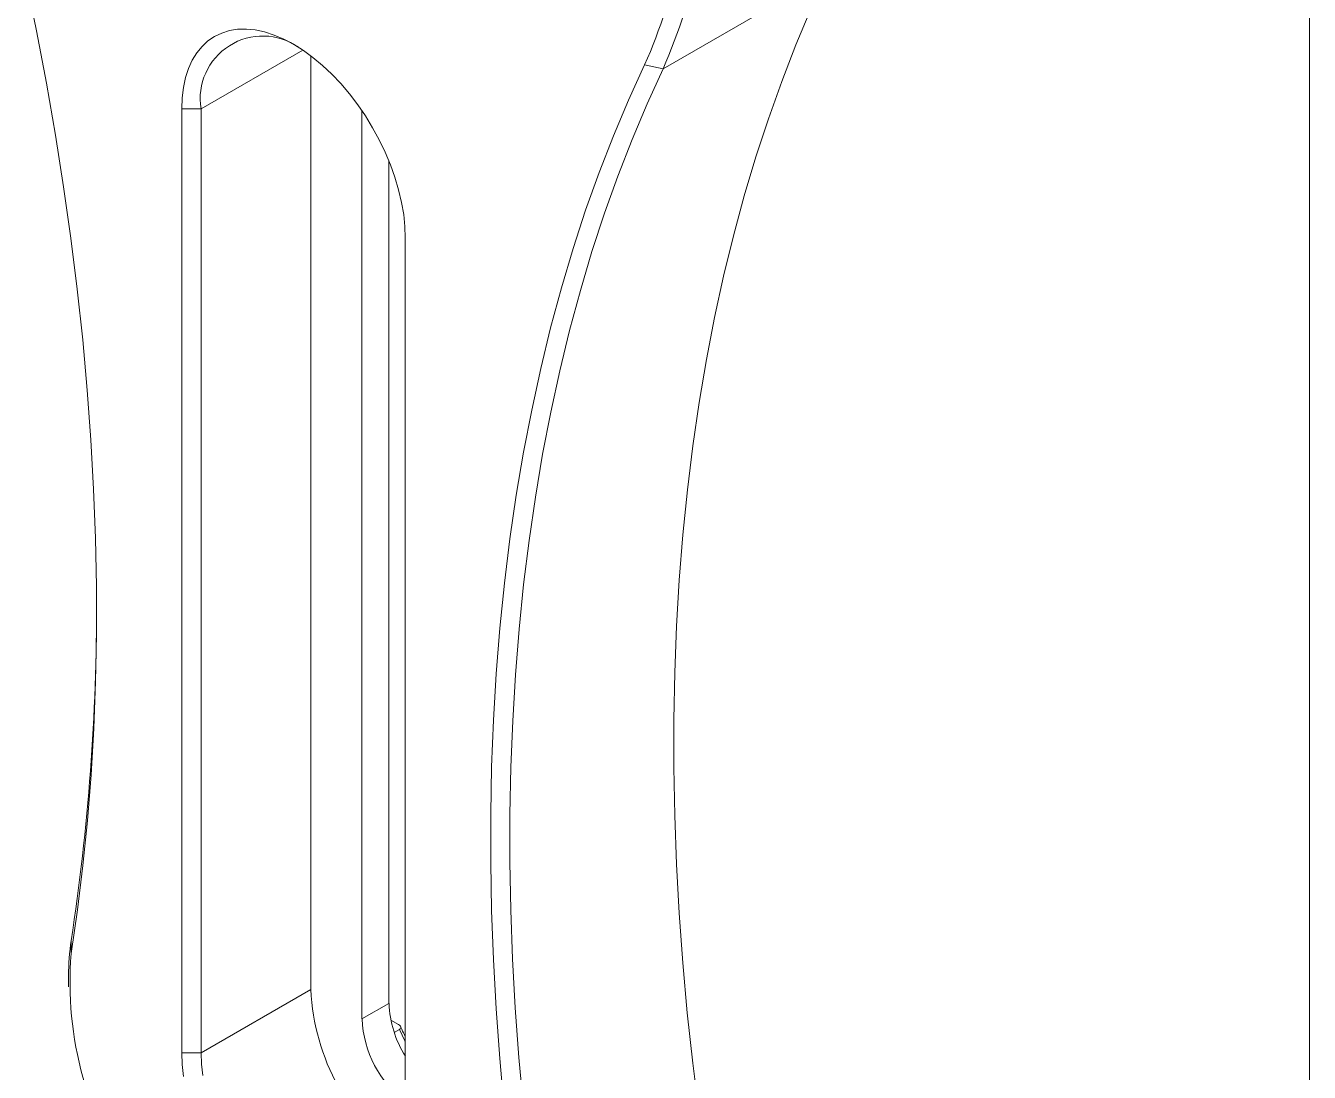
# Model space of a CAD drawing. Header units: inches. Extents: x 0.1 to 10.9, y 0 to 8.5.
# Drawn here: x 9.375 to 10.944, y 5.852 to 7.131 of the extents above; entities that cross this region are included whole.
import ezdxf

# ---------------------------------------------------------------- set-up
doc = ezdxf.new("R2010")
doc.units = ezdxf.units.IN
doc.header["$MEASUREMENT"] = 0

msp = doc.modelspace()

# ---------------------------------------------------------------- linework, layer by layer
at = {"color": 7, "linetype": 'Continuous', "lineweight": 18}
for p, q in [((10.9445, 0.0356), (10.9445, 8.4506)), ((10.1542, 7.0781), (10.3545, 7.1937)), ((9.7237, 7.0941), (9.7237, 5.9528)), ((10.1542, 7.0781), (10.1316, 7.0829)), ((9.5657, 5.8753), (9.5657, 7.0293)), ((9.5657, 7.0293), (9.5893, 7.0293)), ((9.5893, 7.0293), (9.5893, 5.8753)), ((9.7861, 7.0269), (9.7861, 5.9168)), ((9.8191, 5.9358), (9.8191, 6.9653)), ((9.8391, 6.8715), (9.8391, 5.7174)), ((9.4306, 6.0125), (9.4305, 5.9967)), ((9.4274, 5.9698), (9.4274, 5.9562)), ((9.7237, 5.9528), (9.5893, 5.8753)), ((9.7861, 5.9168), (9.8191, 5.9358)), ((9.8213, 5.9155), (9.8309, 5.9099)), ((9.8319, 5.9039), (9.8255, 5.9003)), ((9.5893, 5.8753), (9.5657, 5.8753))]:
    msp.add_line(p, q, dxfattribs=at)
at = {"color": 8, "linetype": 'Continuous', "lineweight": 18}
msp.add_line((9.7138, 7.1012), (9.5893, 7.0293), dxfattribs=at)
at = {"color": 7, "linetype": 'Continuous', "lineweight": 18, "flags": 128}
for points in [[(9.3749, 7.1888), (9.3881, 7.1246), (9.4003, 7.0608), (9.4113, 6.9972), (9.4213, 6.9341), (9.4302, 6.8713), (9.438, 6.8089), (9.4446, 6.747), (9.4502, 6.6856), (9.4547, 6.6247), (9.458, 6.5644), (9.4603, 6.5046), (9.4614, 6.4454), (9.4614, 6.3868), (9.4603, 6.3289), (9.4581, 6.2717), (9.4548, 6.2152), (9.4504, 6.1594), (9.4448, 6.1044), (9.4382, 6.0501), (9.4305, 5.9967)], [(10.1982, 5.8007), (10.1905, 5.8627), (10.1839, 5.9243), (10.1784, 5.9854), (10.174, 6.046), (10.1707, 6.106), (10.1685, 6.1655), (10.1674, 6.2243), (10.1674, 6.2826), (10.1685, 6.3402), (10.1708, 6.3971), (10.1741, 6.4533), (10.1785, 6.5087), (10.1841, 6.5634), (10.1907, 6.6174), (10.1985, 6.6705), (10.2073, 6.7227), (10.2172, 6.7741), (10.2282, 6.8246), (10.2403, 6.8742), (10.2535, 6.9228), (10.2677, 6.9705), (10.283, 7.0172), (10.2993, 7.0629), (10.3167, 7.1076), (10.3351, 7.1512)], [(9.5657, 7.0293), (9.5663, 7.0428), (9.5678, 7.0555), (9.5704, 7.0675), (9.574, 7.0785), (9.5785, 7.0886), (9.5841, 7.0977), (9.5905, 7.1056), (9.5977, 7.1123), (9.6058, 7.1178), (9.6146, 7.122), (9.624, 7.125), (9.6341, 7.1266), (9.6447, 7.1268), (9.6557, 7.1257), (9.6671, 7.1233), (9.6787, 7.1195), (9.6905, 7.1145), (9.7024, 7.1082), (9.7144, 7.1008), (9.7262, 7.0921), (9.7378, 7.0824), (9.7492, 7.0717), (9.7602, 7.0601), (9.7708, 7.0476), (9.7809, 7.0344), (9.7903, 7.0206), (9.7991, 7.0062), (9.8072, 6.9914), (9.8144, 6.9763), (9.8208, 6.961), (9.8263, 6.9456), (9.8309, 6.9302), (9.8345, 6.915), (9.8371, 6.9001), (9.8386, 6.8855), (9.8391, 6.8715)], [(9.96, 5.8069), (9.9545, 5.8683), (9.9501, 5.9292), (9.9468, 5.9896), (9.9446, 6.0494), (9.9435, 6.1085), (9.9435, 6.1671), (9.9446, 6.225), (9.9469, 6.2822), (9.9502, 6.3386), (9.9547, 6.3944), (9.9603, 6.4494), (9.9669, 6.5036), (9.9747, 6.5569), (9.9836, 6.6095), (9.9936, 6.6611), (10.0046, 6.7119), (10.0168, 6.7617), (10.03, 6.8106), (10.0443, 6.8585), (10.0596, 6.9055), (10.0761, 6.9514), (10.0935, 6.9963), (10.112, 7.0401), (10.1316, 7.0829)], [(10.1542, 7.0781), (10.1347, 7.0355), (10.1163, 6.9919), (10.099, 6.9472), (10.0826, 6.9016), (10.0673, 6.8549), (10.0531, 6.8072), (10.04, 6.7585), (10.0279, 6.7089), (10.0169, 6.6584), (10.007, 6.6071), (9.9981, 6.5548), (9.9904, 6.5017), (9.9837, 6.4478), (9.9782, 6.3931), (9.9737, 6.3376), (9.9704, 6.2814), (9.9682, 6.2245), (9.967, 6.1669), (9.967, 6.1087), (9.9681, 6.0498), (9.9703, 5.9903), (9.9736, 5.9303), (9.978, 5.8697), (9.9835, 5.8086)], [(9.5678, 5.8466), (9.5663, 5.8612), (9.5657, 5.8753)], [(9.5893, 5.8753), (9.5898, 5.8616), (9.5914, 5.8475)]]:
    msp.add_lwpolyline(points, dxfattribs=at)
at = {"color": 8, "linetype": 'Continuous', "lineweight": 18, "flags": 128}
msp.add_lwpolyline([(9.8391, 5.8889), (9.8385, 5.8902), (9.8319, 5.9039)], dxfattribs=at)
at = {"color": 7, "linetype": 'Continuous', "lineweight": 18}
for centre, radius, start, end in [((9.5352, 7.3465), 0.6521, 336.1568, 1.3356), ((9.5474, 7.3462), 0.6634, 336.1568, 1.3356), ((9.6648, 7.0418), 0.0765, 55.1371, 189.4321), ((6.7585, 6.4203), 2.703, 351.3218, 0.1748), ((9.7072, 5.9705), 0.2798, 171.3624, 180.1341), ((9.8686, 5.9621), 0.4395, 175.4814, 215.3005), ((9.9967, 5.9657), 0.2734, 182.7008, 234.7993), ((9.9471, 5.9402), 0.128, 181.9632, 212.5474), ((9.9239, 5.9237), 0.1379, 182.8788, 232.1022)]:
    msp.add_arc(centre, radius, start, end, dxfattribs=at)
for points, knots in [([(9.8319, 5.9039), (9.8333, 5.9047), (9.8338, 5.9059), (9.8332, 5.9081), (9.8323, 5.9091), (9.8309, 5.9099)], [0, 0, 0, 0, 0.5, 0.5, 1, 1, 1, 1]), ([(9.8391, 5.8952), (9.8376, 5.8983), (9.8356, 5.9023), (9.8338, 5.9064), (9.8334, 5.9075)], [0, 0, 0, 0, 0.74329, 1, 1, 1, 1])]:
    msp.add_open_spline(points, degree=3, knots=knots, dxfattribs=at)

doc.saveas('drawing.dxf')
